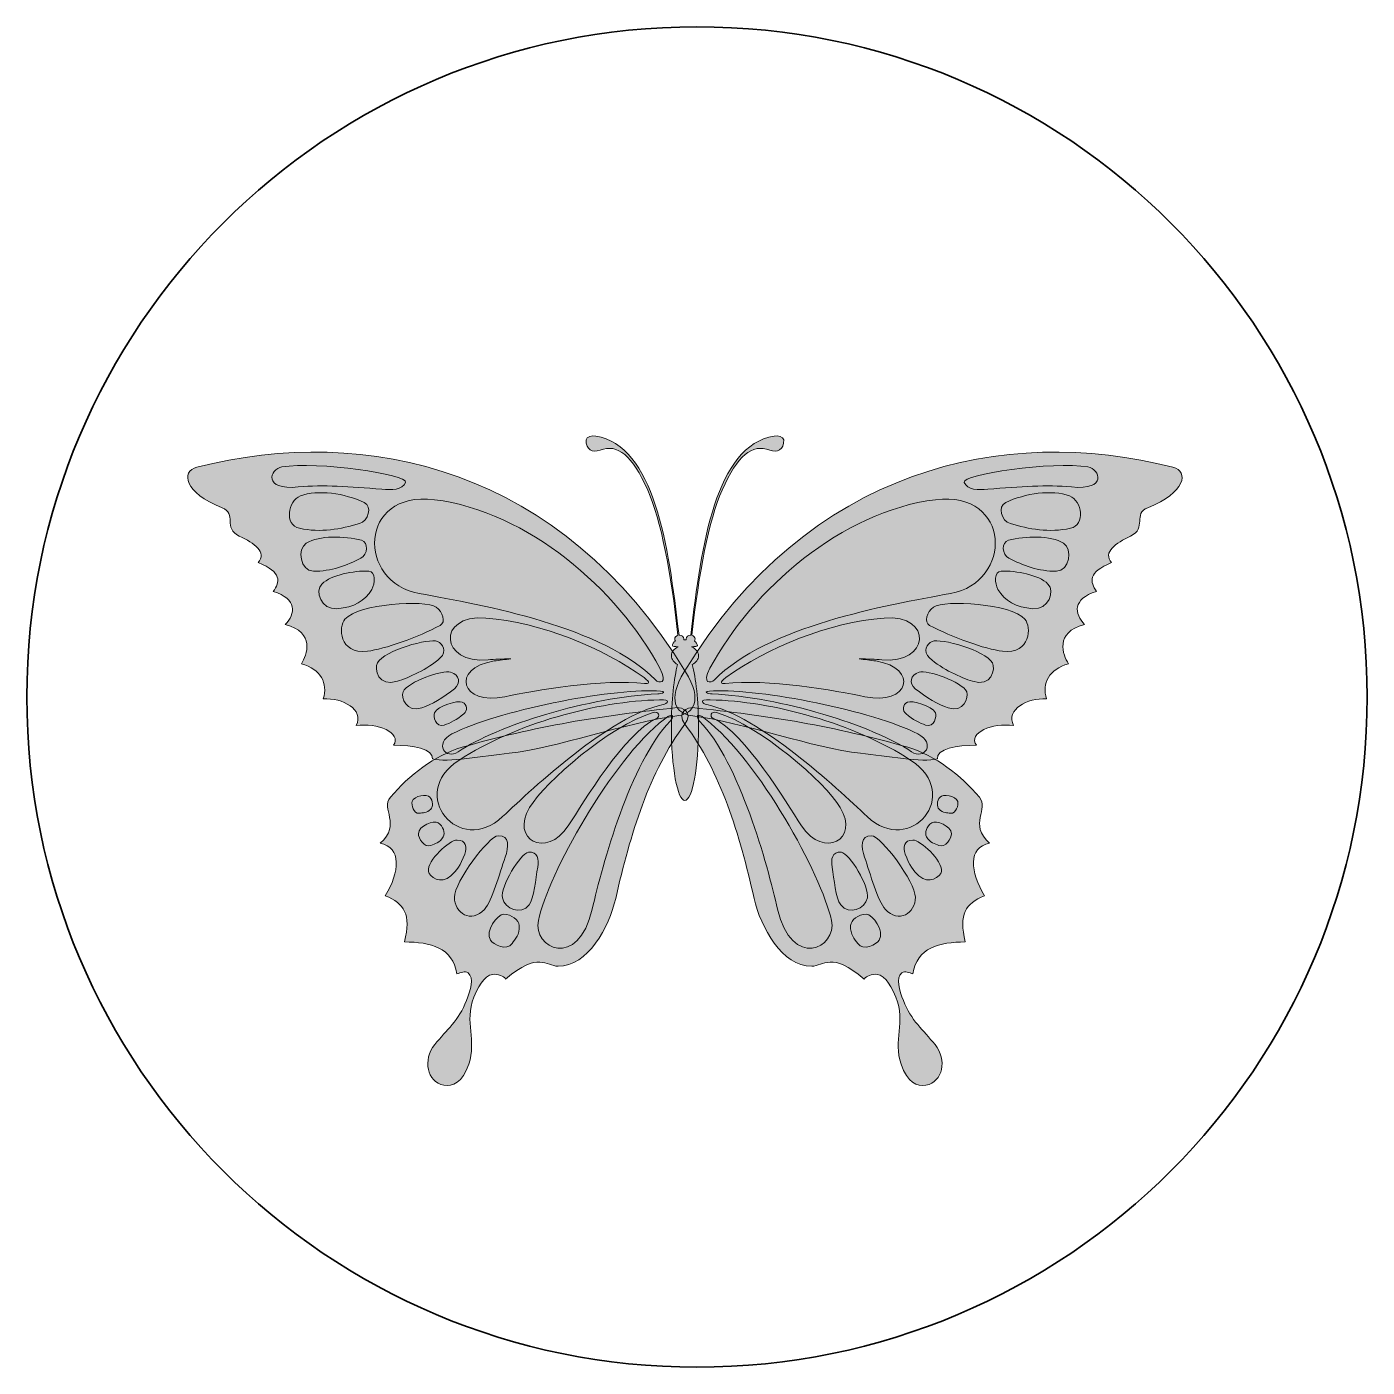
# Model space of a CAD drawing. Header units: inches. Extents: x 29 to 494, y -196 to -15.
# Drawn here: x 139.9 to 224.9, y -195.8 to -110.8 of the extents above; entities that cross this region are included whole.
import ezdxf

# ---------------------------------------------------------------- set-up
doc = ezdxf.new("R2010")
doc.units = ezdxf.units.IN
doc.header["$MEASUREMENT"] = 0
doc.layers.add('Layer 1', color=7, linetype='Continuous')

msp = doc.modelspace()

# ---------------------------------------------------------------- hatches: boundary and pattern name
at = {"layer": 'Layer 1'}
h = msp.add_hatch(color=7, dxfattribs=at)
edge = h.paths.add_edge_path()
edge.add_spline(control_points=[(181.724, -151.671), (173.843, -138.751), (161.477, -135.967), (150.734, -138.705), (149.697, -138.969), (149.932, -140.329), (152.329, -141.276), (153.297, -141.658), (152.362, -142.568), (153.422, -143.075), (154.365, -143.527), (155.199, -144.086), (154.621, -144.755), (156.144, -145.366), (156.002, -145.977), (155.576, -146.588), (157.129, -147.057), (156.978, -147.986), (156.339, -148.684), (158.267, -149.172), (157.712, -150.622), (157.358, -151.165), (158.594, -151.527), (159.057, -152.404), (158.744, -153.391), (159.972, -153.334), (161.347, -154.05), (160.837, -155.093), (162.179, -154.892), (163.75, -155.552), (163.195, -156.34), (164.44, -156.328), (165.727, -156.56), (165.673, -157.197), (166.622, -157.449), (168.899, -157.014), (170.541, -156.842), (173.525, -156.529), (177.882, -154.898), (181.299, -154.45), (182.194, -154.332), (182.847, -153.512), (181.724, -151.671), (181.724, -151.671), (181.724, -151.671), (181.724, -151.671)], knot_values=[0, 0, 0, 0, 1, 1, 1, 2, 2, 2, 3, 3, 3, 4, 4, 4, 5, 5, 5, 6, 6, 6, 7, 7, 7, 8, 8, 8, 9, 9, 9, 10, 10, 10, 11, 11, 11, 12, 12, 12, 13, 13, 13, 14, 14, 14, 15, 15, 15, 15], degree=3, periodic=1)
h = msp.add_hatch(color=7, dxfattribs=at)
edge = h.paths.add_edge_path()
edge.add_spline(control_points=[(181.637, -151.671), (189.518, -138.751), (201.884, -135.967), (212.627, -138.705), (213.664, -138.969), (213.429, -140.329), (211.032, -141.276), (210.064, -141.658), (210.999, -142.568), (209.939, -143.075), (208.996, -143.527), (208.162, -144.086), (208.74, -144.755), (207.218, -145.366), (207.359, -145.977), (207.785, -146.588), (206.232, -147.057), (206.383, -147.986), (207.022, -148.684), (205.095, -149.172), (205.649, -150.622), (206.003, -151.165), (204.768, -151.527), (204.304, -152.404), (204.617, -153.391), (203.389, -153.334), (202.014, -154.05), (202.524, -155.093), (201.182, -154.892), (199.612, -155.552), (200.166, -156.34), (198.921, -156.328), (197.634, -156.56), (197.688, -157.197), (196.739, -157.449), (194.462, -157.014), (192.82, -156.842), (189.837, -156.529), (185.479, -154.898), (182.062, -154.45), (181.167, -154.332), (180.515, -153.512), (181.637, -151.671), (181.637, -151.671), (181.637, -151.671), (181.637, -151.671)], knot_values=[0, 0, 0, 0, 1, 1, 1, 2, 2, 2, 3, 3, 3, 4, 4, 4, 5, 5, 5, 6, 6, 6, 7, 7, 7, 8, 8, 8, 9, 9, 9, 10, 10, 10, 11, 11, 11, 12, 12, 12, 13, 13, 13, 14, 14, 14, 15, 15, 15, 15], degree=3, periodic=1)
h = msp.add_hatch(color=7, dxfattribs=at)
edge = h.paths.add_edge_path()
edge.add_spline(control_points=[(182.14, -151.212), (182.381, -152.041), (182.54, -153.501), (182.54, -155.164), (182.54, -157.746), (182.155, -159.839), (181.681, -159.839), (181.206, -159.839), (180.821, -157.746), (180.821, -155.164), (180.821, -153.501), (180.981, -152.041), (181.221, -151.212), (180.981, -151.096), (180.821, -150.892), (180.821, -150.66), (180.821, -150.416), (180.997, -150.203), (181.258, -150.091), (181.037, -150.048), (180.891, -150.092), (180.891, -150.019), (180.891, -149.946), (180.962, -149.772), (181.079, -149.73), (181.05, -149.692), (181.033, -149.647), (181.033, -149.598), (181.033, -149.488), (181.121, -149.394), (181.241, -149.365), (180.783, -145.339), (180.183, -142.1), (179.319, -140.152), (178.349, -137.967), (177.42, -137.187), (176.301, -137.624), (175.827, -137.81), (175.397, -137.588), (175.415, -136.977), (175.422, -136.758), (175.807, -136.692), (176.023, -136.728), (179.739, -137.352), (180.621, -143.513), (181.306, -149.356), (181.306, -149.356), (181.321, -149.356), (181.321, -149.356), (181.48, -149.356), (181.609, -149.464), (181.609, -149.598), (181.609, -149.614), (181.607, -149.63), (181.603, -149.645), (181.629, -149.645), (181.654, -149.644), (181.681, -149.644), (181.707, -149.644), (181.732, -149.645), (181.758, -149.645), (181.754, -149.63), (181.752, -149.614), (181.752, -149.598), (181.752, -149.464), (181.881, -149.356), (182.04, -149.356), (182.04, -149.356), (182.055, -149.356), (182.055, -149.356), (182.74, -143.513), (183.622, -137.352), (187.338, -136.728), (187.554, -136.692), (187.939, -136.758), (187.946, -136.977), (187.964, -137.588), (187.534, -137.81), (187.06, -137.624), (185.941, -137.187), (185.012, -137.967), (184.042, -140.152), (183.178, -142.1), (182.578, -145.339), (182.12, -149.365), (182.24, -149.394), (182.328, -149.488), (182.328, -149.598), (182.328, -149.647), (182.311, -149.692), (182.282, -149.73), (182.4, -149.772), (182.47, -149.946), (182.47, -150.019), (182.47, -150.092), (182.324, -150.048), (182.104, -150.091), (182.364, -150.203), (182.54, -150.416), (182.54, -150.66), (182.54, -150.892), (182.381, -151.096), (182.14, -151.212), (182.14, -151.212), (182.14, -151.212), (182.14, -151.212)], knot_values=[0, 0, 0, 0, 1, 1, 1, 2, 2, 2, 3, 3, 3, 4, 4, 4, 5, 5, 5, 6, 6, 6, 7, 7, 7, 8, 8, 8, 9, 9, 9, 10, 10, 10, 11, 11, 11, 12, 12, 12, 13, 13, 13, 14, 14, 14, 15, 15, 15, 16, 16, 16, 17, 17, 17, 18, 18, 18, 19, 19, 19, 20, 20, 20, 21, 21, 21, 22, 22, 22, 23, 23, 23, 24, 24, 24, 25, 25, 25, 26, 26, 26, 27, 27, 27, 28, 28, 28, 29, 29, 29, 30, 30, 30, 31, 31, 31, 32, 32, 32, 33, 33, 33, 34, 34, 34, 35, 35, 35, 35], degree=3, periodic=1)
h = msp.add_hatch(color=7, dxfattribs=at)
edge = h.paths.add_edge_path()
edge.add_spline(control_points=[(167.551, -156.467), (165.779, -156.985), (164.204, -158.228), (163.005, -159.633), (162.358, -160.392), (163.738, -161.317), (162.356, -162.555), (163.736, -162.797), (163.595, -164.365), (162.68, -165.883), (163.899, -166.38), (164.33, -167.059), (163.898, -168.806), (165.543, -168.835), (166.961, -169.14), (167.226, -170.835), (167.462, -170.768), (167.723, -170.629), (167.926, -170.775), (168.33, -171.065), (168.074, -171.895), (167.828, -172.53), (167.34, -173.79), (166.565, -174.385), (165.815, -175.323), (165.04, -176.293), (165.318, -177.677), (166.393, -177.898), (166.946, -178.011), (167.579, -177.72), (167.975, -176.56), (168.498, -175.025), (167.667, -173.925), (168.299, -172.317), (168.491, -171.83), (168.941, -170.905), (169.49, -170.864), (169.821, -170.839), (170.184, -170.966), (170.311, -171.16), (172.42, -169.387), (172.861, -170.343), (173.64, -170.348), (175.521, -170.362), (176.877, -167.881), (177.293, -166.046), (178.218, -161.962), (179.417, -158.013), (181.676, -155.005), (182.256, -154.234), (181.46, -153.922), (181.189, -153.95), (176.472, -154.438), (172.103, -155.135), (167.551, -156.467), (167.551, -156.467), (167.551, -156.467), (167.551, -156.467)], knot_values=[0, 0, 0, 0, 1, 1, 1, 2, 2, 2, 3, 3, 3, 4, 4, 4, 5, 5, 5, 6, 6, 6, 7, 7, 7, 8, 8, 8, 9, 9, 9, 10, 10, 10, 11, 11, 11, 12, 12, 12, 13, 13, 13, 14, 14, 14, 15, 15, 15, 16, 16, 16, 17, 17, 17, 18, 18, 18, 19, 19, 19, 19], degree=3, periodic=1)
h = msp.add_hatch(color=7, dxfattribs=at)
edge = h.paths.add_edge_path()
edge.add_spline(control_points=[(195.81, -156.467), (197.582, -156.985), (199.157, -158.228), (200.356, -159.633), (201.004, -160.392), (199.624, -161.317), (201.005, -162.555), (199.625, -162.797), (199.766, -164.365), (200.681, -165.883), (199.462, -166.38), (199.031, -167.059), (199.463, -168.806), (197.819, -168.835), (196.401, -169.14), (196.135, -170.835), (195.9, -170.768), (195.638, -170.629), (195.435, -170.775), (195.031, -171.065), (195.287, -171.895), (195.533, -172.53), (196.021, -173.79), (196.796, -174.385), (197.546, -175.323), (198.322, -176.293), (198.043, -177.677), (196.968, -177.898), (196.415, -178.011), (195.782, -177.72), (195.386, -176.56), (194.863, -175.025), (195.694, -173.925), (195.062, -172.317), (194.87, -171.83), (194.42, -170.905), (193.872, -170.864), (193.54, -170.839), (193.177, -170.966), (193.05, -171.16), (190.941, -169.387), (190.5, -170.343), (189.721, -170.348), (187.84, -170.362), (186.484, -167.881), (186.068, -166.046), (185.143, -161.962), (183.944, -158.013), (181.685, -155.005), (181.105, -154.234), (181.901, -153.922), (182.172, -153.95), (186.889, -154.438), (191.258, -155.135), (195.81, -156.467), (195.81, -156.467), (195.81, -156.467), (195.81, -156.467)], knot_values=[0, 0, 0, 0, 1, 1, 1, 2, 2, 2, 3, 3, 3, 4, 4, 4, 5, 5, 5, 6, 6, 6, 7, 7, 7, 8, 8, 8, 9, 9, 9, 10, 10, 10, 11, 11, 11, 12, 12, 12, 13, 13, 13, 14, 14, 14, 15, 15, 15, 16, 16, 16, 17, 17, 17, 18, 18, 18, 19, 19, 19, 19], degree=3, periodic=1)

# ---------------------------------------------------------------- linework, layer by layer
at = {"layer": 'Layer 1', "color": 250, "lineweight": 35}
msp.add_open_spline([(224.947, -153.276), (224.947, -176.748), (205.919, -195.776), (182.447, -195.776), (158.975, -195.776), (139.947, -176.748), (139.947, -153.276), (139.947, -129.804), (158.975, -110.776), (182.447, -110.776), (205.919, -110.776), (224.947, -129.804), (224.947, -153.276)], degree=3, knots=[0, 0, 0, 0, 1, 1, 1, 2, 2, 2, 3, 3, 3, 4, 4, 4, 4], dxfattribs=at)
at = {"layer": 'Layer 1', "lineweight": 0}
for points, knots in [([(181.724, -151.671), (173.843, -138.751), (161.477, -135.967), (150.734, -138.705), (149.697, -138.969), (149.932, -140.329), (152.329, -141.276), (153.297, -141.658), (152.362, -142.568), (153.422, -143.075), (154.365, -143.527), (155.199, -144.086), (154.621, -144.755), (156.144, -145.366), (156.002, -145.977), (155.576, -146.588), (157.129, -147.057), (156.978, -147.986), (156.339, -148.684), (158.267, -149.172), (157.712, -150.622), (157.358, -151.165), (158.594, -151.527), (159.057, -152.404), (158.744, -153.391), (159.972, -153.334), (161.347, -154.05), (160.837, -155.093), (162.179, -154.892), (163.75, -155.552), (163.195, -156.34), (164.44, -156.328), (165.727, -156.56), (165.673, -157.197), (166.622, -157.449), (168.899, -157.014), (170.541, -156.842), (173.525, -156.529), (177.882, -154.898), (181.299, -154.45), (182.194, -154.332), (182.847, -153.512), (181.724, -151.671), (181.724, -151.671), (181.724, -151.671), (181.724, -151.671)], [0, 0, 0, 0, 1, 1, 1, 2, 2, 2, 3, 3, 3, 4, 4, 4, 5, 5, 5, 6, 6, 6, 7, 7, 7, 8, 8, 8, 9, 9, 9, 10, 10, 10, 11, 11, 11, 12, 12, 12, 13, 13, 13, 14, 14, 14, 15, 15, 15, 15]), ([(181.637, -151.671), (189.518, -138.751), (201.884, -135.967), (212.627, -138.705), (213.664, -138.969), (213.429, -140.329), (211.032, -141.276), (210.064, -141.658), (210.999, -142.568), (209.939, -143.075), (208.996, -143.527), (208.162, -144.086), (208.74, -144.755), (207.218, -145.366), (207.359, -145.977), (207.785, -146.588), (206.232, -147.057), (206.383, -147.986), (207.022, -148.684), (205.095, -149.172), (205.649, -150.622), (206.003, -151.165), (204.768, -151.527), (204.304, -152.404), (204.617, -153.391), (203.389, -153.334), (202.014, -154.05), (202.524, -155.093), (201.182, -154.892), (199.612, -155.552), (200.166, -156.34), (198.921, -156.328), (197.634, -156.56), (197.688, -157.197), (196.739, -157.449), (194.462, -157.014), (192.82, -156.842), (189.837, -156.529), (185.479, -154.898), (182.062, -154.45), (181.167, -154.332), (180.515, -153.512), (181.637, -151.671), (181.637, -151.671), (181.637, -151.671), (181.637, -151.671)], [0, 0, 0, 0, 1, 1, 1, 2, 2, 2, 3, 3, 3, 4, 4, 4, 5, 5, 5, 6, 6, 6, 7, 7, 7, 8, 8, 8, 9, 9, 9, 10, 10, 10, 11, 11, 11, 12, 12, 12, 13, 13, 13, 14, 14, 14, 15, 15, 15, 15]), ([(182.14, -151.212), (182.381, -152.041), (182.54, -153.501), (182.54, -155.164), (182.54, -157.746), (182.155, -159.839), (181.681, -159.839), (181.206, -159.839), (180.821, -157.746), (180.821, -155.164), (180.821, -153.501), (180.981, -152.041), (181.221, -151.212), (180.981, -151.096), (180.821, -150.892), (180.821, -150.66), (180.821, -150.416), (180.997, -150.203), (181.258, -150.091), (181.037, -150.048), (180.891, -150.092), (180.891, -150.019), (180.891, -149.946), (180.962, -149.772), (181.079, -149.73), (181.05, -149.692), (181.033, -149.647), (181.033, -149.598), (181.033, -149.488), (181.121, -149.394), (181.241, -149.365), (180.783, -145.339), (180.183, -142.1), (179.319, -140.152), (178.349, -137.967), (177.42, -137.187), (176.301, -137.624), (175.827, -137.81), (175.397, -137.588), (175.415, -136.977), (175.422, -136.758), (175.807, -136.692), (176.023, -136.728), (179.739, -137.352), (180.621, -143.513), (181.306, -149.356), (181.306, -149.356), (181.321, -149.356), (181.321, -149.356), (181.48, -149.356), (181.609, -149.464), (181.609, -149.598), (181.609, -149.614), (181.607, -149.63), (181.603, -149.645), (181.629, -149.645), (181.654, -149.644), (181.681, -149.644), (181.707, -149.644), (181.732, -149.645), (181.758, -149.645), (181.754, -149.63), (181.752, -149.614), (181.752, -149.598), (181.752, -149.464), (181.881, -149.356), (182.04, -149.356), (182.04, -149.356), (182.055, -149.356), (182.055, -149.356), (182.74, -143.513), (183.622, -137.352), (187.338, -136.728), (187.554, -136.692), (187.939, -136.758), (187.946, -136.977), (187.964, -137.588), (187.534, -137.81), (187.06, -137.624), (185.941, -137.187), (185.012, -137.967), (184.042, -140.152), (183.178, -142.1), (182.578, -145.339), (182.12, -149.365), (182.24, -149.394), (182.328, -149.488), (182.328, -149.598), (182.328, -149.647), (182.311, -149.692), (182.282, -149.73), (182.4, -149.772), (182.47, -149.946), (182.47, -150.019), (182.47, -150.092), (182.324, -150.048), (182.104, -150.091), (182.364, -150.203), (182.54, -150.416), (182.54, -150.66), (182.54, -150.892), (182.381, -151.096), (182.14, -151.212), (182.14, -151.212), (182.14, -151.212), (182.14, -151.212)], [0, 0, 0, 0, 1, 1, 1, 2, 2, 2, 3, 3, 3, 4, 4, 4, 5, 5, 5, 6, 6, 6, 7, 7, 7, 8, 8, 8, 9, 9, 9, 10, 10, 10, 11, 11, 11, 12, 12, 12, 13, 13, 13, 14, 14, 14, 15, 15, 15, 16, 16, 16, 17, 17, 17, 18, 18, 18, 19, 19, 19, 20, 20, 20, 21, 21, 21, 22, 22, 22, 23, 23, 23, 24, 24, 24, 25, 25, 25, 26, 26, 26, 27, 27, 27, 28, 28, 28, 29, 29, 29, 30, 30, 30, 31, 31, 31, 32, 32, 32, 33, 33, 33, 34, 34, 34, 35, 35, 35, 35]), ([(163.965, -139.668), (164.152, -139.163), (158.355, -138.312), (156.121, -138.688), (155.369, -138.815), (154.867, -140.187), (157.165, -139.958), (158.758, -139.799), (160.385, -139.944), (162.469, -140.101), (163.069, -140.146), (163.781, -140.166), (163.965, -139.668), (163.965, -139.668), (163.965, -139.668), (163.965, -139.668)], [0, 0, 0, 0, 1, 1, 1, 2, 2, 2, 3, 3, 3, 4, 4, 4, 5, 5, 5, 5]), ([(199.396, -139.668), (199.209, -139.163), (205.007, -138.312), (207.24, -138.688), (207.992, -138.815), (208.494, -140.187), (206.196, -139.958), (204.604, -139.799), (202.977, -139.944), (200.892, -140.101), (200.292, -140.146), (199.581, -140.166), (199.396, -139.668), (199.396, -139.668), (199.396, -139.668), (199.396, -139.668)], [0, 0, 0, 0, 1, 1, 1, 2, 2, 2, 3, 3, 3, 4, 4, 4, 5, 5, 5, 5]), ([(161.336, -140.937), (160.116, -140.365), (158.401, -140.107), (157.295, -140.527), (156.489, -140.832), (156.262, -142.365), (157.236, -142.576), (158.581, -142.868), (159.865, -142.63), (161.043, -142.284), (161.612, -142.116), (161.873, -141.189), (161.336, -140.937), (161.336, -140.937), (161.336, -140.937), (161.336, -140.937)], [0, 0, 0, 0, 1, 1, 1, 2, 2, 2, 3, 3, 3, 4, 4, 4, 5, 5, 5, 5]), ([(180.093, -151.453), (177.398, -146.42), (171.712, -141.498), (165.795, -140.765), (160.959, -140.165), (160.867, -146.007), (164.835, -146.714), (168.935, -147.444), (176.534, -148.826), (179.805, -152.184), (180.042, -152.428), (180.628, -152.454), (180.093, -151.453), (180.093, -151.453), (180.093, -151.453), (180.093, -151.453)], [0, 0, 0, 0, 1, 1, 1, 2, 2, 2, 3, 3, 3, 4, 4, 4, 5, 5, 5, 5]), ([(183.269, -151.453), (185.964, -146.42), (191.65, -141.498), (197.566, -140.765), (202.402, -140.165), (202.494, -146.007), (198.526, -146.714), (194.426, -147.444), (186.827, -148.826), (183.556, -152.184), (183.319, -152.428), (182.733, -152.454), (183.269, -151.453), (183.269, -151.453), (183.269, -151.453), (183.269, -151.453)], [0, 0, 0, 0, 1, 1, 1, 2, 2, 2, 3, 3, 3, 4, 4, 4, 5, 5, 5, 5]), ([(202.026, -140.937), (203.245, -140.365), (204.96, -140.107), (206.066, -140.527), (206.872, -140.832), (207.099, -142.365), (206.125, -142.576), (204.78, -142.868), (203.496, -142.63), (202.318, -142.284), (201.749, -142.116), (201.488, -141.189), (202.026, -140.937), (202.026, -140.937), (202.026, -140.937), (202.026, -140.937)], [0, 0, 0, 0, 1, 1, 1, 2, 2, 2, 3, 3, 3, 4, 4, 4, 5, 5, 5, 5]), ([(161.164, -143.337), (160.093, -143.067), (158.496, -143.01), (157.671, -143.521), (157.07, -143.892), (157.301, -145.279), (158.119, -145.297), (159.247, -145.322), (160.244, -144.93), (161.138, -144.467), (161.57, -144.244), (161.635, -143.456), (161.164, -143.337), (161.164, -143.337), (161.164, -143.337), (161.164, -143.337)], [0, 0, 0, 0, 1, 1, 1, 2, 2, 2, 3, 3, 3, 4, 4, 4, 5, 5, 5, 5]), ([(202.198, -143.337), (203.269, -143.067), (204.865, -143.01), (205.691, -143.521), (206.292, -143.892), (206.06, -145.279), (205.242, -145.297), (204.114, -145.322), (203.117, -144.93), (202.223, -144.467), (201.791, -144.244), (201.726, -143.456), (202.198, -143.337), (202.198, -143.337), (202.198, -143.337), (202.198, -143.337)], [0, 0, 0, 0, 1, 1, 1, 2, 2, 2, 3, 3, 3, 4, 4, 4, 5, 5, 5, 5]), ([(161.635, -145.294), (160.66, -145.263), (159.272, -145.516), (158.656, -146.112), (158.208, -146.546), (158.604, -147.764), (159.613, -147.677), (160.712, -147.582), (161.377, -147.193), (161.827, -146.449), (162.049, -146.081), (162.065, -145.307), (161.635, -145.294), (161.635, -145.294), (161.635, -145.294), (161.635, -145.294)], [0, 0, 0, 0, 1, 1, 1, 2, 2, 2, 3, 3, 3, 4, 4, 4, 5, 5, 5, 5]), ([(201.726, -145.294), (202.701, -145.263), (204.089, -145.516), (204.705, -146.112), (205.153, -146.546), (204.758, -147.764), (203.748, -147.677), (202.649, -147.582), (201.984, -147.193), (201.534, -146.449), (201.312, -146.081), (201.296, -145.307), (201.726, -145.294), (201.726, -145.294), (201.726, -145.294), (201.726, -145.294)], [0, 0, 0, 0, 1, 1, 1, 2, 2, 2, 3, 3, 3, 4, 4, 4, 5, 5, 5, 5]), ([(165.91, -147.578), (165.222, -147.092), (160.99, -147.36), (160.12, -148.337), (159.706, -148.803), (159.716, -150.575), (161.545, -150.371), (162.642, -150.248), (164.774, -149.477), (166.16, -148.733), (166.539, -148.53), (166.335, -147.877), (165.91, -147.578), (165.91, -147.578), (165.91, -147.578), (165.91, -147.578)], [0, 0, 0, 0, 1, 1, 1, 2, 2, 2, 3, 3, 3, 4, 4, 4, 5, 5, 5, 5]), ([(197.451, -147.578), (198.139, -147.092), (202.371, -147.36), (203.241, -148.337), (203.655, -148.803), (203.645, -150.575), (201.816, -150.371), (200.719, -150.248), (198.587, -149.477), (197.201, -148.733), (196.822, -148.53), (197.026, -147.877), (197.451, -147.578), (197.451, -147.578), (197.451, -147.578), (197.451, -147.578)], [0, 0, 0, 0, 1, 1, 1, 2, 2, 2, 3, 3, 3, 4, 4, 4, 5, 5, 5, 5]), ([(179.095, -152.047), (176.521, -150.166), (172.521, -148.53), (169.053, -148.27), (165.877, -148.031), (166.187, -151.234), (169.201, -150.92), (169.597, -150.879), (170.087, -150.86), (170.639, -150.864), (170.279, -150.894), (169.925, -150.936), (169.581, -150.993), (166.783, -151.452), (167.486, -153.859), (170.265, -153.256), (172.042, -152.87), (176.62, -152.111), (179.126, -152.419), (179.233, -152.433), (179.373, -152.414), (179.365, -152.353), (179.381, -152.306), (179.319, -152.211), (179.095, -152.047), (179.095, -152.047), (179.095, -152.047), (179.095, -152.047)], [0, 0, 0, 0, 1, 1, 1, 2, 2, 2, 3, 3, 3, 4, 4, 4, 5, 5, 5, 6, 6, 6, 7, 7, 7, 8, 8, 8, 9, 9, 9, 9]), ([(184.266, -152.047), (186.84, -150.166), (190.84, -148.53), (194.308, -148.27), (197.484, -148.031), (197.174, -151.234), (194.16, -150.92), (193.764, -150.879), (193.274, -150.86), (192.722, -150.864), (193.082, -150.894), (193.436, -150.936), (193.78, -150.993), (196.579, -151.452), (195.875, -153.859), (193.096, -153.256), (191.319, -152.87), (186.741, -152.111), (184.235, -152.419), (184.128, -152.433), (183.988, -152.414), (183.996, -152.353), (183.98, -152.306), (184.042, -152.211), (184.266, -152.047), (184.266, -152.047), (184.266, -152.047), (184.266, -152.047)], [0, 0, 0, 0, 1, 1, 1, 2, 2, 2, 3, 3, 3, 4, 4, 4, 5, 5, 5, 6, 6, 6, 7, 7, 7, 8, 8, 8, 9, 9, 9, 9]), ([(166, -149.756), (165.463, -149.526), (162.632, -150.321), (162.184, -151.109), (161.97, -151.485), (162.234, -152.685), (163.445, -152.282), (164.17, -152.04), (165.36, -151.536), (166.161, -150.796), (166.622, -150.369), (166.331, -149.898), (166, -149.756), (166, -149.756), (166, -149.756), (166, -149.756)], [0, 0, 0, 0, 1, 1, 1, 2, 2, 2, 3, 3, 3, 4, 4, 4, 5, 5, 5, 5]), ([(197.361, -149.756), (197.898, -149.526), (200.729, -150.321), (201.177, -151.109), (201.391, -151.485), (201.127, -152.685), (199.916, -152.282), (199.191, -152.04), (198.001, -151.536), (197.2, -150.796), (196.739, -150.369), (197.03, -149.898), (197.361, -149.756), (197.361, -149.756), (197.361, -149.756), (197.361, -149.756)], [0, 0, 0, 0, 1, 1, 1, 2, 2, 2, 3, 3, 3, 4, 4, 4, 5, 5, 5, 5]), ([(166.825, -151.699), (166.337, -151.548), (164.103, -152.286), (163.807, -152.959), (163.666, -153.28), (164.013, -154.309), (164.992, -153.969), (165.579, -153.765), (166.403, -153.309), (167.07, -152.751), (167.476, -152.411), (167.412, -151.881), (166.825, -151.699), (166.825, -151.699), (166.825, -151.699), (166.825, -151.699)], [0, 0, 0, 0, 1, 1, 1, 2, 2, 2, 3, 3, 3, 4, 4, 4, 5, 5, 5, 5]), ([(196.536, -151.699), (197.024, -151.548), (199.258, -152.286), (199.554, -152.959), (199.695, -153.28), (199.348, -154.309), (198.369, -153.969), (197.782, -153.765), (196.958, -153.309), (196.291, -152.751), (195.886, -152.411), (195.949, -151.881), (196.536, -151.699), (196.536, -151.699), (196.536, -151.699), (196.536, -151.699)], [0, 0, 0, 0, 1, 1, 1, 2, 2, 2, 3, 3, 3, 4, 4, 4, 5, 5, 5, 5]), ([(179.872, -152.892), (176.893, -152.744), (169.741, -154.151), (166.909, -155.62), (165.739, -156.226), (166.507, -157.294), (167.305, -156.752), (169.781, -155.071), (175.626, -153.274), (179.953, -153.078), (180.204, -153.067), (180.708, -152.934), (179.872, -152.892), (179.872, -152.892), (179.872, -152.892), (179.872, -152.892)], [0, 0, 0, 0, 1, 1, 1, 2, 2, 2, 3, 3, 3, 4, 4, 4, 5, 5, 5, 5]), ([(183.489, -152.892), (186.468, -152.744), (193.62, -154.151), (196.452, -155.62), (197.622, -156.226), (196.854, -157.294), (196.056, -156.752), (193.58, -155.071), (187.735, -153.274), (183.408, -153.078), (183.158, -153.067), (182.653, -152.934), (183.489, -152.892), (183.489, -152.892), (183.489, -152.892), (183.489, -152.892)], [0, 0, 0, 0, 1, 1, 1, 2, 2, 2, 3, 3, 3, 4, 4, 4, 5, 5, 5, 5]), ([(180.076, -153.455), (176.126, -153.54), (170.956, -154.941), (167.344, -157.295), (164.038, -159.45), (167.388, -163.44), (170.119, -160.862), (172.128, -158.967), (176.91, -154.491), (180.3, -153.756), (180.547, -153.702), (180.861, -153.438), (180.076, -153.455), (180.076, -153.455), (180.076, -153.455), (180.076, -153.455)], [0, 0, 0, 0, 1, 1, 1, 2, 2, 2, 3, 3, 3, 4, 4, 4, 5, 5, 5, 5]), ([(167.565, -153.605), (167.295, -153.469), (165.995, -153.832), (165.796, -154.278), (165.701, -154.49), (165.85, -155.224), (166.421, -155.053), (166.763, -154.951), (167.251, -154.689), (167.655, -154.348), (167.901, -154.14), (167.889, -153.769), (167.565, -153.605), (167.565, -153.605), (167.565, -153.605), (167.565, -153.605)], [0, 0, 0, 0, 1, 1, 1, 2, 2, 2, 3, 3, 3, 4, 4, 4, 5, 5, 5, 5]), ([(183.285, -153.455), (187.235, -153.54), (192.406, -154.941), (196.017, -157.295), (199.323, -159.45), (195.973, -163.44), (193.242, -160.862), (191.233, -158.967), (186.451, -154.491), (183.061, -153.756), (182.814, -153.702), (182.5, -153.438), (183.285, -153.455), (183.285, -153.455), (183.285, -153.455), (183.285, -153.455)], [0, 0, 0, 0, 1, 1, 1, 2, 2, 2, 3, 3, 3, 4, 4, 4, 5, 5, 5, 5]), ([(195.796, -153.605), (196.066, -153.469), (197.366, -153.832), (197.565, -154.278), (197.66, -154.49), (197.511, -155.224), (196.94, -155.053), (196.598, -154.951), (196.11, -154.689), (195.706, -154.348), (195.46, -154.14), (195.472, -153.769), (195.796, -153.605), (195.796, -153.605), (195.796, -153.605), (195.796, -153.605)], [0, 0, 0, 0, 1, 1, 1, 2, 2, 2, 3, 3, 3, 4, 4, 4, 5, 5, 5, 5]), ([(167.551, -156.467), (165.779, -156.985), (164.204, -158.228), (163.005, -159.633), (162.358, -160.392), (163.738, -161.317), (162.356, -162.555), (163.736, -162.797), (163.595, -164.365), (162.68, -165.883), (163.899, -166.38), (164.33, -167.059), (163.898, -168.806), (165.543, -168.835), (166.961, -169.14), (167.226, -170.835), (167.462, -170.768), (167.723, -170.629), (167.926, -170.775), (168.33, -171.065), (168.074, -171.895), (167.828, -172.53), (167.34, -173.79), (166.565, -174.385), (165.815, -175.323), (165.04, -176.293), (165.318, -177.677), (166.393, -177.898), (166.946, -178.011), (167.579, -177.72), (167.975, -176.56), (168.498, -175.025), (167.667, -173.925), (168.299, -172.317), (168.491, -171.83), (168.941, -170.905), (169.49, -170.864), (169.821, -170.839), (170.184, -170.966), (170.311, -171.16), (172.42, -169.387), (172.861, -170.343), (173.64, -170.348), (175.521, -170.362), (176.877, -167.881), (177.293, -166.046), (178.218, -161.962), (179.417, -158.013), (181.676, -155.005), (182.256, -154.234), (181.46, -153.922), (181.189, -153.95), (176.472, -154.438), (172.103, -155.135), (167.551, -156.467), (167.551, -156.467), (167.551, -156.467), (167.551, -156.467)], [0, 0, 0, 0, 1, 1, 1, 2, 2, 2, 3, 3, 3, 4, 4, 4, 5, 5, 5, 6, 6, 6, 7, 7, 7, 8, 8, 8, 9, 9, 9, 10, 10, 10, 11, 11, 11, 12, 12, 12, 13, 13, 13, 14, 14, 14, 15, 15, 15, 16, 16, 16, 17, 17, 17, 18, 18, 18, 19, 19, 19, 19]), ([(179.605, -154.275), (176.94, -155.103), (172.821, -158.644), (171.829, -160.285), (170.608, -162.303), (172.861, -163.57), (174.278, -161.454), (175.32, -159.898), (177.786, -155.614), (179.916, -154.616), (180.071, -154.544), (180.125, -154.114), (179.605, -154.275), (179.605, -154.275), (179.605, -154.275), (179.605, -154.275)], [0, 0, 0, 0, 1, 1, 1, 2, 2, 2, 3, 3, 3, 4, 4, 4, 5, 5, 5, 5]), ([(180.378, -154.673), (176.959, -157.358), (173.043, -164.481), (172.387, -167.449), (171.999, -169.206), (174.919, -170.595), (175.805, -166.728), (176.457, -163.885), (178.205, -157.441), (180.751, -154.805), (180.937, -154.613), (181.045, -154.148), (180.378, -154.673), (180.378, -154.673), (180.378, -154.673), (180.378, -154.673)], [0, 0, 0, 0, 1, 1, 1, 2, 2, 2, 3, 3, 3, 4, 4, 4, 5, 5, 5, 5]), ([(195.81, -156.467), (197.582, -156.985), (199.157, -158.228), (200.356, -159.633), (201.004, -160.392), (199.624, -161.317), (201.005, -162.555), (199.625, -162.797), (199.766, -164.365), (200.681, -165.883), (199.462, -166.38), (199.031, -167.059), (199.463, -168.806), (197.819, -168.835), (196.401, -169.14), (196.135, -170.835), (195.9, -170.768), (195.638, -170.629), (195.435, -170.775), (195.031, -171.065), (195.287, -171.895), (195.533, -172.53), (196.021, -173.79), (196.796, -174.385), (197.546, -175.323), (198.322, -176.293), (198.043, -177.677), (196.968, -177.898), (196.415, -178.011), (195.782, -177.72), (195.386, -176.56), (194.863, -175.025), (195.694, -173.925), (195.062, -172.317), (194.87, -171.83), (194.42, -170.905), (193.872, -170.864), (193.54, -170.839), (193.177, -170.966), (193.05, -171.16), (190.941, -169.387), (190.5, -170.343), (189.721, -170.348), (187.84, -170.362), (186.484, -167.881), (186.068, -166.046), (185.143, -161.962), (183.944, -158.013), (181.685, -155.005), (181.105, -154.234), (181.901, -153.922), (182.172, -153.95), (186.889, -154.438), (191.258, -155.135), (195.81, -156.467), (195.81, -156.467), (195.81, -156.467), (195.81, -156.467)], [0, 0, 0, 0, 1, 1, 1, 2, 2, 2, 3, 3, 3, 4, 4, 4, 5, 5, 5, 6, 6, 6, 7, 7, 7, 8, 8, 8, 9, 9, 9, 10, 10, 10, 11, 11, 11, 12, 12, 12, 13, 13, 13, 14, 14, 14, 15, 15, 15, 16, 16, 16, 17, 17, 17, 18, 18, 18, 19, 19, 19, 19]), ([(182.983, -154.673), (186.402, -157.358), (190.318, -164.481), (190.974, -167.449), (191.362, -169.206), (188.442, -170.595), (187.556, -166.728), (186.904, -163.885), (185.156, -157.441), (182.61, -154.805), (182.425, -154.613), (182.316, -154.148), (182.983, -154.673), (182.983, -154.673), (182.983, -154.673), (182.983, -154.673)], [0, 0, 0, 0, 1, 1, 1, 2, 2, 2, 3, 3, 3, 4, 4, 4, 5, 5, 5, 5]), ([(183.756, -154.275), (186.421, -155.103), (190.541, -158.644), (191.532, -160.285), (192.753, -162.303), (190.5, -163.57), (189.083, -161.454), (188.041, -159.898), (185.575, -155.614), (183.445, -154.616), (183.29, -154.544), (183.236, -154.114), (183.756, -154.275), (183.756, -154.275), (183.756, -154.275), (183.756, -154.275)], [0, 0, 0, 0, 1, 1, 1, 2, 2, 2, 3, 3, 3, 4, 4, 4, 5, 5, 5, 5]), ([(165.504, -159.629), (165.333, -159.432), (164.507, -159.504), (164.381, -159.906), (164.321, -160.097), (164.474, -160.688), (164.836, -160.645), (165.053, -160.619), (165.305, -160.643), (165.561, -160.392), (165.717, -160.239), (165.71, -159.865), (165.504, -159.629), (165.504, -159.629), (165.504, -159.629), (165.504, -159.629)], [0, 0, 0, 0, 1, 1, 1, 2, 2, 2, 3, 3, 3, 4, 4, 4, 5, 5, 5, 5]), ([(197.857, -159.629), (198.028, -159.432), (198.854, -159.504), (198.98, -159.906), (199.04, -160.097), (198.887, -160.688), (198.525, -160.645), (198.308, -160.619), (198.057, -160.643), (197.8, -160.392), (197.644, -160.239), (197.651, -159.865), (197.857, -159.629), (197.857, -159.629), (197.857, -159.629), (197.857, -159.629)], [0, 0, 0, 0, 1, 1, 1, 2, 2, 2, 3, 3, 3, 4, 4, 4, 5, 5, 5, 5]), ([(166.032, -161.248), (165.76, -161.071), (164.795, -161.435), (164.779, -161.959), (164.772, -162.208), (165.155, -162.866), (165.574, -162.692), (165.826, -162.587), (166.135, -162.531), (166.357, -162.143), (166.493, -161.908), (166.358, -161.462), (166.032, -161.248), (166.032, -161.248), (166.032, -161.248), (166.032, -161.248)], [0, 0, 0, 0, 1, 1, 1, 2, 2, 2, 3, 3, 3, 4, 4, 4, 5, 5, 5, 5]), ([(197.329, -161.248), (197.601, -161.071), (198.566, -161.435), (198.582, -161.959), (198.589, -162.208), (198.206, -162.866), (197.787, -162.692), (197.535, -162.587), (197.226, -162.531), (197.004, -162.143), (196.868, -161.908), (197.003, -161.462), (197.329, -161.248), (197.329, -161.248), (197.329, -161.248), (197.329, -161.248)], [0, 0, 0, 0, 1, 1, 1, 2, 2, 2, 3, 3, 3, 4, 4, 4, 5, 5, 5, 5]), ([(167.23, -162.347), (166.76, -162.345), (165.319, -163.64), (165.413, -164.339), (165.458, -164.672), (166.213, -165.206), (166.836, -164.623), (167.21, -164.273), (167.451, -163.937), (167.714, -163.241), (167.874, -162.818), (167.795, -162.35), (167.23, -162.347), (167.23, -162.347), (167.23, -162.347), (167.23, -162.347)], [0, 0, 0, 0, 1, 1, 1, 2, 2, 2, 3, 3, 3, 4, 4, 4, 5, 5, 5, 5]), ([(169.844, -162.071), (169.232, -162.107), (167.075, -164.982), (167.065, -165.978), (167.055, -166.991), (168.141, -167.656), (168.97, -166.743), (169.467, -166.197), (169.921, -164.49), (170.285, -163.443), (170.506, -162.806), (170.58, -162.027), (169.844, -162.071), (169.844, -162.071), (169.844, -162.071), (169.844, -162.071)], [0, 0, 0, 0, 1, 1, 1, 2, 2, 2, 3, 3, 3, 4, 4, 4, 5, 5, 5, 5]), ([(193.517, -162.071), (194.129, -162.107), (196.286, -164.982), (196.296, -165.978), (196.306, -166.991), (195.221, -167.656), (194.391, -166.743), (193.894, -166.197), (193.44, -164.49), (193.076, -163.443), (192.855, -162.806), (192.782, -162.027), (193.517, -162.071), (193.517, -162.071), (193.517, -162.071), (193.517, -162.071)], [0, 0, 0, 0, 1, 1, 1, 2, 2, 2, 3, 3, 3, 4, 4, 4, 5, 5, 5, 5]), ([(196.131, -162.347), (196.601, -162.345), (198.042, -163.64), (197.948, -164.339), (197.903, -164.672), (197.148, -165.206), (196.525, -164.623), (196.151, -164.273), (195.91, -163.937), (195.647, -163.241), (195.487, -162.818), (195.567, -162.35), (196.131, -162.347), (196.131, -162.347), (196.131, -162.347), (196.131, -162.347)], [0, 0, 0, 0, 1, 1, 1, 2, 2, 2, 3, 3, 3, 4, 4, 4, 5, 5, 5, 5]), ([(171.76, -163.123), (171.261, -163.182), (169.954, -165.318), (170.108, -166.017), (170.265, -166.729), (171.268, -167.136), (171.802, -166.451), (172.123, -166.04), (172.218, -164.817), (172.347, -164.063), (172.425, -163.603), (172.359, -163.052), (171.76, -163.123), (171.76, -163.123), (171.76, -163.123), (171.76, -163.123)], [0, 0, 0, 0, 1, 1, 1, 2, 2, 2, 3, 3, 3, 4, 4, 4, 5, 5, 5, 5]), ([(191.602, -163.123), (192.1, -163.182), (193.408, -165.318), (193.253, -166.017), (193.096, -166.729), (192.093, -167.136), (191.559, -166.451), (191.238, -166.04), (191.143, -164.817), (191.014, -164.063), (190.936, -163.603), (191.003, -163.052), (191.602, -163.123), (191.602, -163.123), (191.602, -163.123), (191.602, -163.123)], [0, 0, 0, 0, 1, 1, 1, 2, 2, 2, 3, 3, 3, 4, 4, 4, 5, 5, 5, 5]), ([(170.188, -167.051), (169.772, -167.053), (168.999, -168.126), (169.353, -168.698), (169.521, -168.97), (170.397, -169.401), (170.722, -168.918), (170.917, -168.628), (171.207, -168.348), (171.17, -167.777), (171.148, -167.428), (170.689, -167.048), (170.188, -167.051), (170.188, -167.051), (170.188, -167.051), (170.188, -167.051)], [0, 0, 0, 0, 1, 1, 1, 2, 2, 2, 3, 3, 3, 4, 4, 4, 5, 5, 5, 5]), ([(193.173, -167.051), (193.59, -167.053), (194.363, -168.126), (194.009, -168.698), (193.84, -168.97), (192.964, -169.401), (192.639, -168.918), (192.444, -168.628), (192.154, -168.348), (192.191, -167.777), (192.213, -167.428), (192.673, -167.048), (193.173, -167.051), (193.173, -167.051), (193.173, -167.051), (193.173, -167.051)], [0, 0, 0, 0, 1, 1, 1, 2, 2, 2, 3, 3, 3, 4, 4, 4, 5, 5, 5, 5])]:
    msp.add_open_spline(points, degree=3, knots=knots, dxfattribs=at)

doc.saveas('drawing.dxf')
